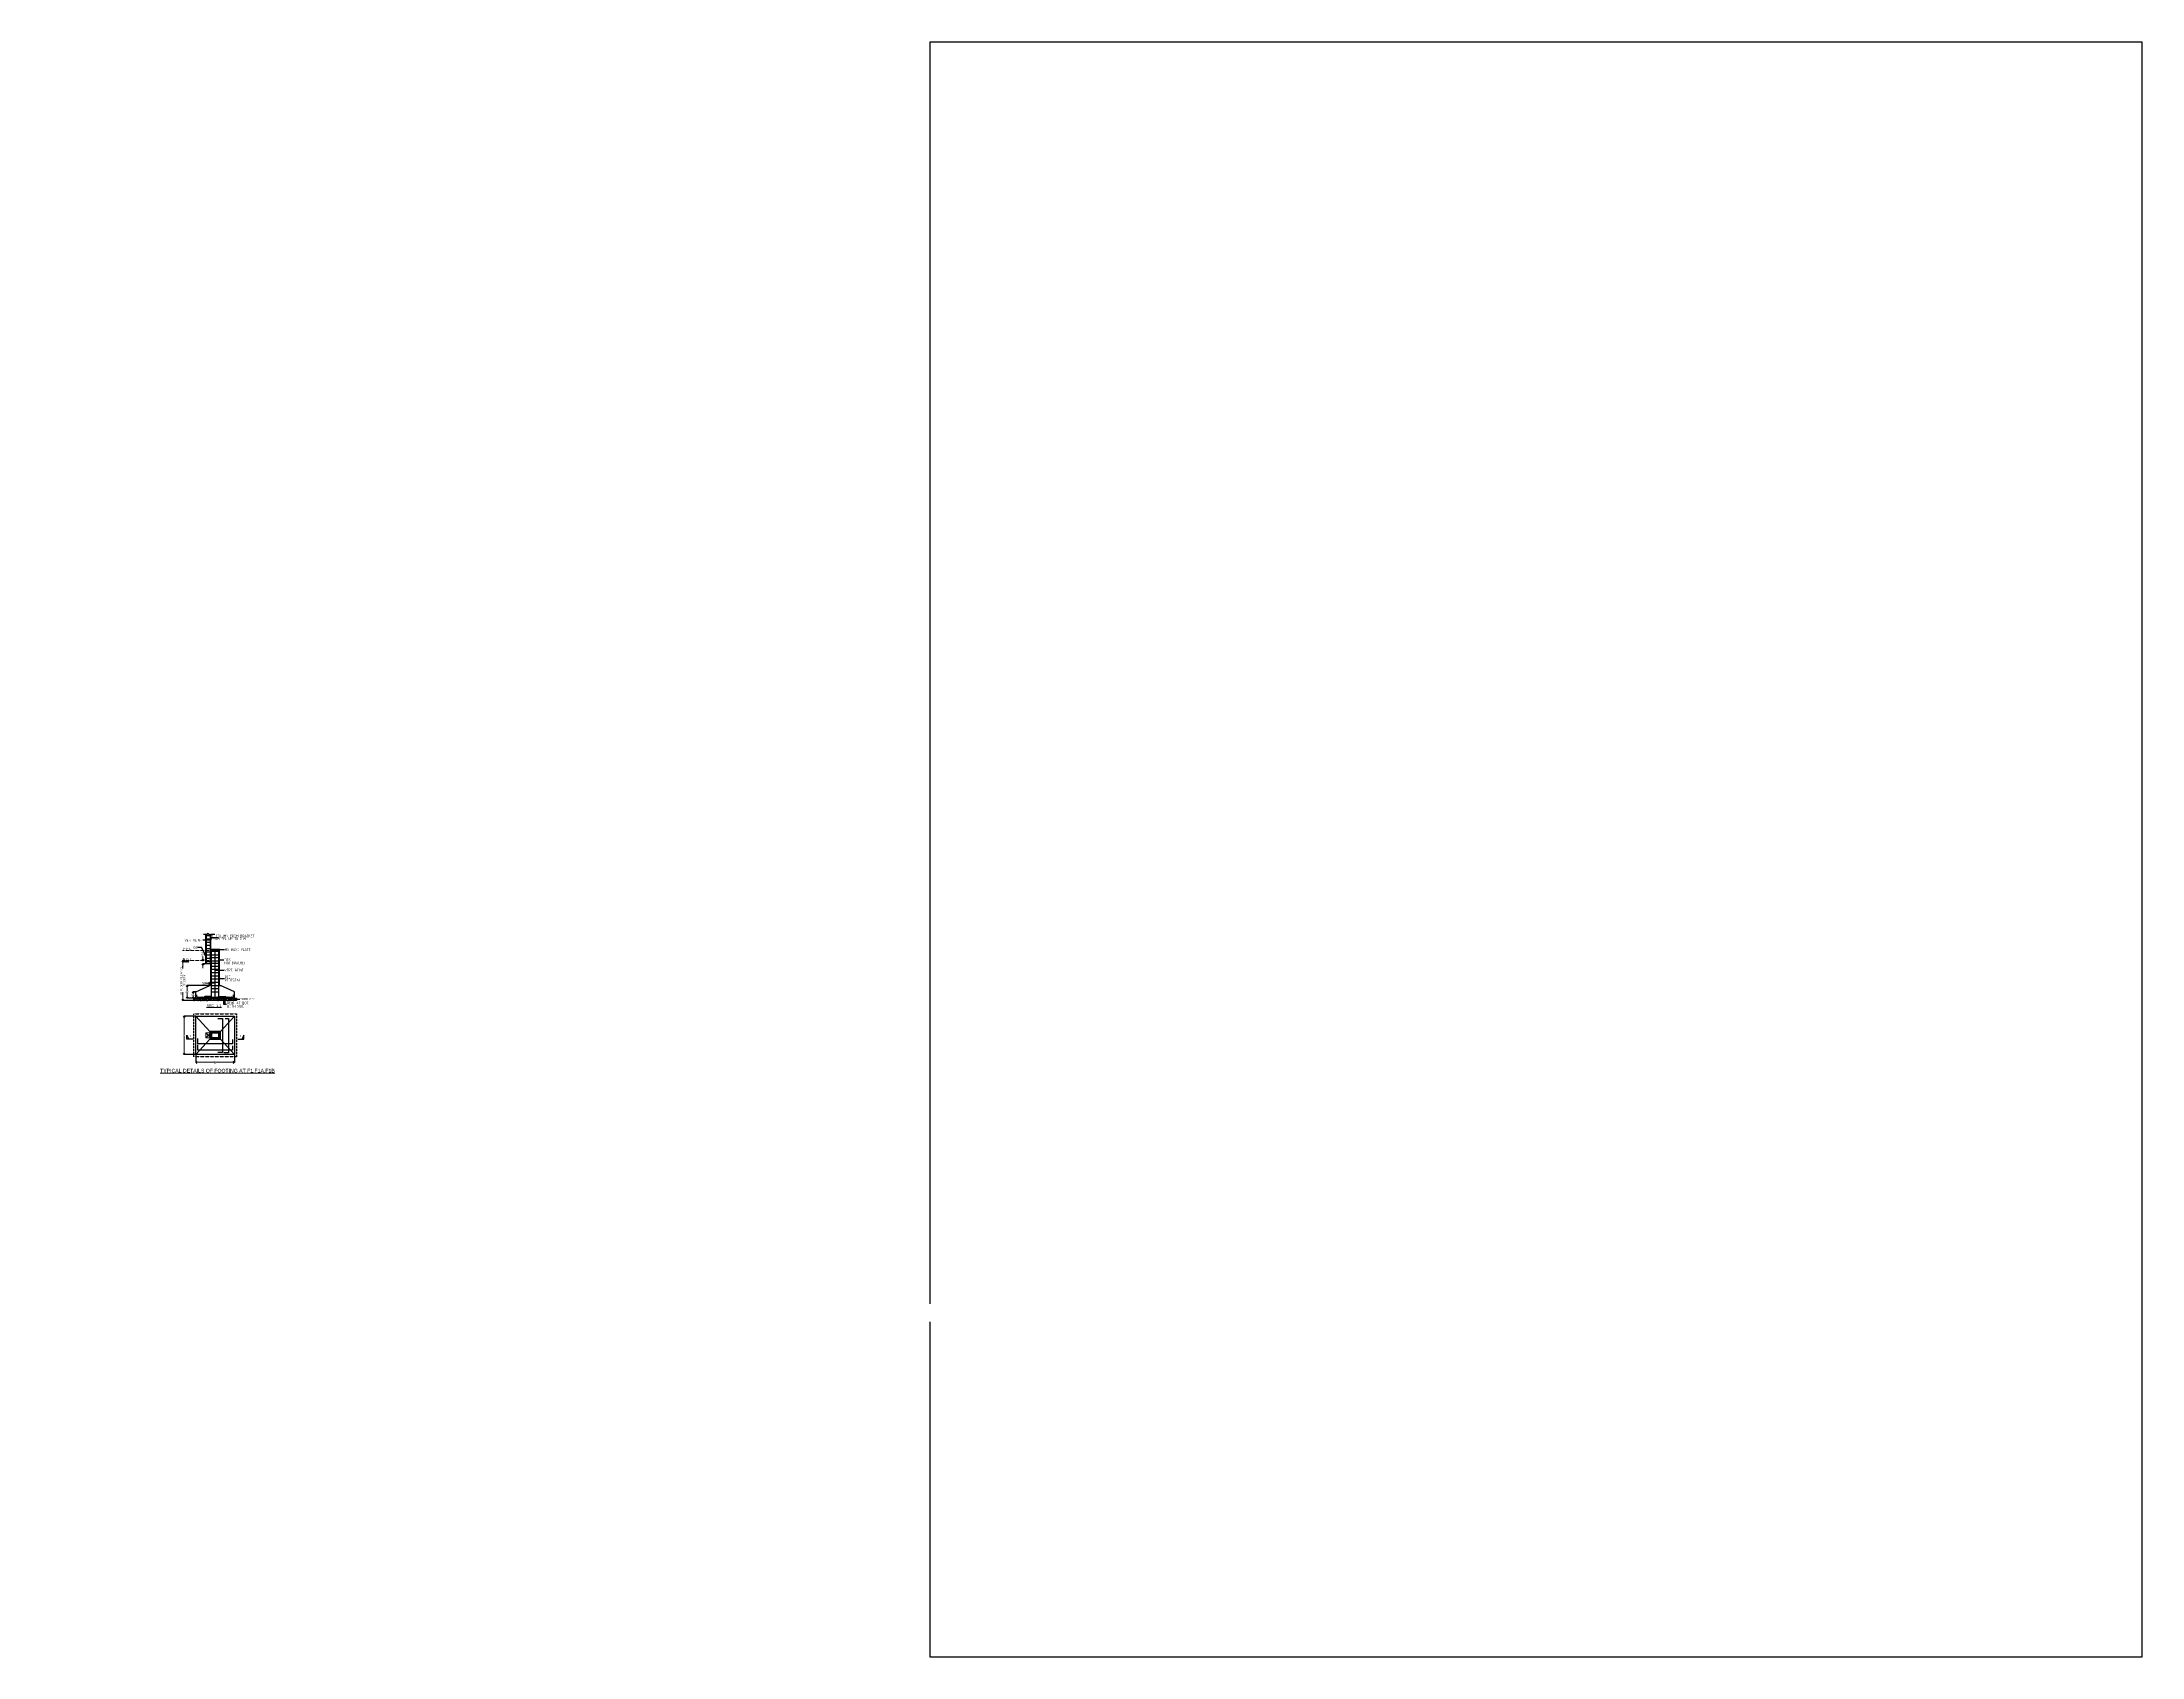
# Model space of a CAD drawing. Header units: millimetres. Extents: x 3470347 to 5996549, y -3470518 to 17149644.
# Drawn here: x 4012204 to 4208452, y 6926673 to 7077677 of the extents above; entities that cross this region are included whole.
import ezdxf
from ezdxf.enums import TextEntityAlignment as Align

# ---------------------------------------------------------------- set-up
doc = ezdxf.new("R2010")
doc.units = ezdxf.units.MM
doc.header["$MEASUREMENT"] = 0
doc.header["$PDMODE"] = 35
doc.header["$PDSIZE"] = -5
doc.linetypes.add('DASHED2', pattern=[0.375, 0.25, -0.125])
doc.linetypes.add('HIDDEN', pattern=[0.375, 0.25, -0.125])
doc.layers.get('0').update_dxf_attribs({"linetype": 'CONTINUOUS', "lineweight": 25})
doc.layers.get('DEFPOINTS').update_dxf_attribs({"linetype": 'CONTINUOUS', "lineweight": 25})
for name, color, linetype, lineweight in [('BLOCK', 7, 'CONTINUOUS', 30), ('L4', 4, 'CONTINUOUS', 30), ('PV_TEXT_ROMANS', 7, 'CONTINUOUS', 0), ('rDIMension', 1, 'CONTINUOUS', 18), ('rPCC DASH', 9, 'HIDDEN', 15), ('rRCC 1', 3, 'CONTINUOUS', 25), ('rRCC 2', 40, 'CONTINUOUS', 15), ('rREINF 1', 1, 'CONTINUOUS', 25), ('TEXT3', 7, 'CONTINUOUS', 30), ('TEXT6', 6, 'CONTINUOUS', 50)]:
    doc.layers.add(name, color=color, linetype=linetype, lineweight=lineweight)
doc.layers.add('S&T_HATCH', color=7, linetype='CONTINUOUS')
doc.styles.add('DIM', font='geniso.shx', dxfattribs={"width": 0.85})
doc.styles.add('J.P', font='ARIALN.TTF')
doc.styles.add('ROMANS', font='', dxfattribs={"width": 0.8})
doc.styles.add('TEXT3', font='geniso.shx')
doc.styles.get('ROMANS').set_extended_font_data('AR CENA')
doc.dimstyles.new('ST-150', dxfattribs={"dimscale": 75, "dimtxt": 3, "dimasz": 2, "dimexe": 0.18, "dimexo": 0.0625, "dimgap": 0.2, "dimtad": 0, "dimdec": 0, "dimlfac": 2, "dimzin": 0, "dimdsep": 46, "dimtxsty": 'DIM', "dimblk": 'OPEN90', "dimcen": 0.09, "dimclrd": 256, "dimclrt": 7, "dimadec": 0, "dimazin": 0, "dimtfac": 1, "dimtdec": 0, "dimtofl": 0, "dimtmove": 0, "dimatfit": 3, "dimldrblk": 'OPEN90', "dimfxl": 1, "dimtolj": 1, "dimtzin": 0, "dimlwd": -1, "dimarcsym": 0})
doc.dimstyles.new('ST-50', dxfattribs={"dimscale": 100, "dimtxt": 2.5, "dimasz": 2, "dimexe": 0.18, "dimexo": 0.0625, "dimgap": 0.2, "dimtad": 0, "dimdec": 0, "dimlfac": 0.5, "dimzin": 0, "dimdsep": 46, "dimtxsty": 'DIM', "dimblk": 'OPEN90', "dimcen": 0.09, "dimclrd": 256, "dimclrt": 7, "dimadec": 0, "dimazin": 0, "dimtfac": 1, "dimtdec": 0, "dimtofl": 0, "dimtmove": 0, "dimatfit": 3, "dimldrblk": 'OPEN90', "dimfxl": 1, "dimtolj": 1, "dimtzin": 0, "dimlwd": -1, "dimarcsym": 0})
picture_1 = doc.add_image_def('image1.jpeg', size_in_pixel=(1200, 1600))

# ---------------------------------------------------------------- blocks, each defined once
blk = doc.blocks.new('_Open90')
at = {"color": 0, "linetype": 'ByBlock', "lineweight": -2}
for p, q in [((0, 0), (-1, 0)), ((-0.5, 0.5), (0, 0)), ((0, 0), (-0.5, -0.5))]:
    blk.add_line(p, q, dxfattribs=at)
blk = doc.blocks.new('*D193')
at = {"layer": 'DEFPOINTS', "color": 0}
for p in [(4025364.708579303, 6991783.274262824), (4025570.602444119, 6991783.274262824), (4026384.70153211, 6988063.912045015)]:
    blk.add_point(p, dxfattribs=at)
at = {"layer": 'rDIMension', "color": 0, "lineweight": -2}
for p, q in [((4025564.352444119, 6991783.274262824), (4025346.708579303, 6991783.274262824)), ((4026378.45153211, 6988063.912045015), (4025346.708579303, 6988063.912045015))]:
    blk.add_line(p, q, dxfattribs=at)
at = {"layer": 'rDIMension'}
for p, q in [((4025364.708579303, 6991583.274262824), (4025364.708579303, 6991037.000709372)), ((4025364.708579303, 6988263.912045015), (4025364.708579303, 6988843.656609371))]:
    blk.add_line(p, q, dxfattribs=at)
at = {"layer": 'rDIMension', "xscale": 200, "yscale": 200, "zscale": 200}
for p, rotation in [((4025364.708579303, 6991783.274262824), 90), ((4025364.708579303, 6988063.912045015), 270)]:
    blk.add_blockref('_Open90', p, dxfattribs=dict(at, rotation=rotation))
at = {"layer": 'rDIMension', "color": 7, "insert": (4025364.708579303, 6989940.328659371), "char_height": 250, "attachment_point": 5, "rotation": 90, "style": 'DIM'}
blk.add_mtext('\\A1;{\\H0.66667x;UP TO GOOD YELLOW SOIL\\POR 2000MM}', dxfattribs=at)
blk = doc.blocks.new('*D194')
at = {"layer": 'DEFPOINTS', "color": 0}
for p in [(4027187.269291196, 6991783.274262824), (4027249.548913531, 6991483.274262823), (4027524.701532099, 6991483.274262823)]:
    blk.add_point(p, dxfattribs=at)
at = {"layer": 'rDIMension', "color": 0, "lineweight": -2}
for p, q in [((4027193.519291196, 6991783.274262824), (4027267.548913531, 6991783.274262824)), ((4027518.451532099, 6991483.274262823), (4027231.548913531, 6991483.274262823))]:
    blk.add_line(p, q, dxfattribs=at)
at = {"layer": 'rDIMension'}
for p, q in [((4027249.548913531, 6991983.274262824), (4027249.548913531, 6992183.274262824)), ((4027249.548913531, 6991283.274262823), (4027249.548913531, 6991083.274262823))]:
    blk.add_line(p, q, dxfattribs=at)
at = {"layer": 'rDIMension', "xscale": 200, "yscale": 200, "zscale": 200}
for p, rotation in [((4027249.548913531, 6991783.274262824), 270), ((4027249.548913531, 6991483.274262823), 90)]:
    blk.add_blockref('_Open90', p, dxfattribs=dict(at, rotation=rotation))
at = {"layer": 'rDIMension', "color": 7, "insert": (4027249.548913531, 6992373.357924242), "char_height": 250, "attachment_point": 5, "rotation": 90, "style": 'DIM'}
blk.add_mtext('\\A1;150', dxfattribs=at)
blk = doc.blocks.new('*D195')
at = {"layer": 'DEFPOINTS', "color": 0}
for p in [(4027884.701532099, 6989667.722016148), (4027884.701532099, 6989463.912045015), (4027984.701532099, 6989463.912045015)]:
    blk.add_point(p, dxfattribs=at)
at = {"layer": 'rDIMension'}
for p, q in [((4027684.701532099, 6989667.722016148), (4027484.701532099, 6989667.722016148)), ((4028184.701532099, 6989667.722016148), (4028384.701532099, 6989667.722016148))]:
    blk.add_line(p, q, dxfattribs=at)
at = {"layer": 'rDIMension', "color": 0, "lineweight": -2}
for p, q in [((4027884.701532099, 6989470.162045015), (4027884.701532099, 6989685.722016148)), ((4027984.701532099, 6989470.162045015), (4027984.701532099, 6989685.722016148))]:
    blk.add_line(p, q, dxfattribs=at)
at = {"layer": 'rDIMension', "xscale": 200, "yscale": 200, "zscale": 200}
blk.add_blockref('_Open90', (4027884.701532099, 6989667.722016148), dxfattribs=at)
at = {"layer": 'rDIMension', "xscale": 200, "yscale": 200, "zscale": 200, "rotation": 180}
blk.add_blockref('_Open90', (4027984.701532099, 6989667.722016148), dxfattribs=at)
at = {"layer": 'rDIMension', "color": 7, "insert": (4027347.742870682, 6989667.722016148), "char_height": 250, "attachment_point": 5, "style": 'DIM'}
blk.add_mtext('\\A1;50', dxfattribs=at)
blk = doc.blocks.new('*D196')
at = {"layer": 'DEFPOINTS', "color": 0}
for p in [(4026324.317588057, 6988863.912045015), (4026584.70153211, 6988863.912045015), (4026584.70153211, 6988263.912045016)]:
    blk.add_point(p, dxfattribs=at)
at = {"layer": 'rDIMension', "color": 0, "lineweight": -2}
for p, q in [((4026578.45153211, 6988863.912045015), (4026306.317588057, 6988863.912045015)), ((4026578.45153211, 6988263.912045016), (4026306.317588057, 6988263.912045016))]:
    blk.add_line(p, q, dxfattribs=at)
at = {"layer": 'rDIMension'}
for p, q in [((4026324.317588057, 6988663.912045015), (4026324.317588057, 6988626.412045015)), ((4026324.317588057, 6988463.912045016), (4026324.317588057, 6988501.412045015))]:
    blk.add_line(p, q, dxfattribs=at)
at = {"layer": 'rDIMension', "xscale": 200, "yscale": 200, "zscale": 200}
for p, rotation in [((4026324.317588057, 6988863.912045015), 90), ((4026324.317588057, 6988263.912045016), 270)]:
    blk.add_blockref('_Open90', p, dxfattribs=dict(at, rotation=rotation))
at = {"layer": 'rDIMension', "color": 7, "insert": (4026324.317588057, 6988563.912045015), "char_height": 250, "attachment_point": 5, "rotation": 90, "style": 'DIM'}
blk.add_mtext('\\A1;C', dxfattribs=at)
blk = doc.blocks.new('*D197')
at = {"layer": 'DEFPOINTS', "color": 0}
for p in [(4025769.083369538, 6989463.912045015), (4027884.701532099, 6989463.912045015), (4026384.70153211, 6988263.912045015)]:
    blk.add_point(p, dxfattribs=at)
at = {"layer": 'rDIMension', "color": 0, "lineweight": -2}
for p, q in [((4027878.451532099, 6989463.912045015), (4025751.083369538, 6989463.912045015)), ((4026378.45153211, 6988263.912045015), (4025751.083369538, 6988263.912045015))]:
    blk.add_line(p, q, dxfattribs=at)
at = {"layer": 'rDIMension'}
for p, q in [((4025769.083369538, 6989263.912045015), (4025769.083369538, 6988937.037045015)), ((4025769.083369538, 6988463.912045015), (4025769.083369538, 6988790.787045015))]:
    blk.add_line(p, q, dxfattribs=at)
at = {"layer": 'rDIMension', "xscale": 200, "yscale": 200, "zscale": 200}
for p, rotation in [((4025769.083369538, 6989463.912045015), 90), ((4025769.083369538, 6988263.912045015), 270)]:
    blk.add_blockref('_Open90', p, dxfattribs=dict(at, rotation=rotation))
at = {"layer": 'rDIMension', "color": 7, "insert": (4025769.083369538, 6988863.912045015), "char_height": 250, "attachment_point": 5, "rotation": 90, "style": 'DIM'}
blk.add_mtext('\\A1;D', dxfattribs=at)
blk = doc.blocks.new('*D198')
at = {"layer": 'DEFPOINTS', "color": 0}
for p in [(4026584.70153211, 6986597.007648872), (4025484.363300241, 6982997.007648872), (4026584.70153211, 6982997.007648872)]:
    blk.add_point(p, dxfattribs=at)
at = {"layer": 'rDIMension', "color": 0, "lineweight": -2}
for p, q in [((4026578.45153211, 6986597.007648872), (4025466.363300241, 6986597.007648872)), ((4026578.45153211, 6982997.007648872), (4025466.363300241, 6982997.007648872))]:
    blk.add_line(p, q, dxfattribs=at)
at = {"layer": 'rDIMension'}
for p, q in [((4025484.363300241, 6986397.007648872), (4025484.363300241, 6984859.507648872)), ((4025484.363300241, 6983197.007648872), (4025484.363300241, 6984734.507648872))]:
    blk.add_line(p, q, dxfattribs=at)
at = {"layer": 'rDIMension', "xscale": 200, "yscale": 200, "zscale": 200}
for p, rotation in [((4025484.363300241, 6986597.007648872), 90), ((4025484.363300241, 6982997.007648872), 270)]:
    blk.add_blockref('_Open90', p, dxfattribs=dict(at, rotation=rotation))
at = {"layer": 'rDIMension', "color": 7, "insert": (4025484.363300241, 6984797.007648872), "char_height": 250, "attachment_point": 5, "rotation": 90, "style": 'DIM'}
blk.add_mtext('\\A1;L', dxfattribs=at)
blk = doc.blocks.new('*D199')
at = {"layer": 'DEFPOINTS', "color": 0}
for p in [(4026584.70153211, 6982997.007648872), (4030184.701532108, 6982997.007648872), (4030184.701532108, 6982275.920337452)]:
    blk.add_point(p, dxfattribs=at)
at = {"layer": 'rDIMension', "color": 0, "lineweight": -2}
for p, q in [((4026584.70153211, 6982990.757648872), (4026584.70153211, 6982257.920337452)), ((4030184.701532108, 6982990.757648872), (4030184.701532108, 6982257.920337452))]:
    blk.add_line(p, q, dxfattribs=at)
at = {"layer": 'rDIMension'}
for p, q in [((4026784.70153211, 6982275.920337452), (4028311.576532109, 6982275.920337452)), ((4029984.701532108, 6982275.920337452), (4028457.826532109, 6982275.920337452))]:
    blk.add_line(p, q, dxfattribs=at)
at = {"layer": 'rDIMension', "xscale": 200, "yscale": 200, "zscale": 200, "rotation": 180}
blk.add_blockref('_Open90', (4026584.70153211, 6982275.920337452), dxfattribs=at)
at = {"layer": 'rDIMension', "xscale": 200, "yscale": 200, "zscale": 200}
blk.add_blockref('_Open90', (4030184.701532108, 6982275.920337452), dxfattribs=at)
at = {"layer": 'rDIMension', "color": 7, "insert": (4028384.701532109, 6982275.920337452), "char_height": 250, "attachment_point": 5, "style": 'DIM'}
blk.add_mtext('\\A1;B', dxfattribs=at)
blk = doc.blocks.new('SMH-1')
at = {"layer": 'L4'}
for points in [[(0, 0), (814.6229330631322, 0), (814.6229330631322, 534.8206034718023)], [(814.6229330631322, 534.8206034718023), (546.0281598753063, 0)]]:
    blk.add_lwpolyline(points, dxfattribs=at)
at = {"layer": 'TEXT6', "style": 'ROMANS', "width": 0.85}
blk.add_attdef('SEC', text='', height=300, dxfattribs=at).set_placement((346.3707409001945, 410.1505165286653), align=Align.MIDDLE_CENTER)

msp = doc.modelspace()

# ---------------------------------------------------------------- hatches: boundary and pattern name
at = {"layer": 'rRCC 2'}
h = msp.add_hatch(color=256, dxfattribs=at)
h.dxf.hatch_style = 1
h.paths.add_polyline_path([(4027563.261711627, 6992310.546119113, -1), (4027608.446461662, 6992310.459644003, -1)])
h = msp.add_hatch(color=256, dxfattribs=at)
h.dxf.hatch_style = 1
h.paths.add_polyline_path([(4027887.90183592, 6992313.460280072, -1), (4027933.086585955, 6992313.373804962, -1)])
h = msp.add_hatch(color=256, dxfattribs=at)
h.dxf.hatch_style = 1
h.paths.add_polyline_path([(4027561.811751365, 6991546.340617733, -1), (4027606.996501401, 6991546.254142622, -1)])
h = msp.add_hatch(color=256, dxfattribs=at)
h.dxf.hatch_style = 1
h.paths.add_polyline_path([(4027890.329297484, 6991545.78109883, -1), (4027935.51404752, 6991545.694623719, -1)])
h = msp.add_hatch(color=256, dxfattribs=at)
h.dxf.hatch_style = 1
edge = h.paths.add_edge_path()
edge.add_arc((4026703.402312049, 6988382.612824955), 18.70077993899758, 0, 360)
h = msp.add_hatch(color=256, dxfattribs=at)
h.dxf.hatch_style = 1
edge = h.paths.add_edge_path()
edge.add_arc((4027153.402312038, 6988382.612824955), 18.70077993899758, 0, 360)
h = msp.add_hatch(color=256, dxfattribs=at)
h.dxf.hatch_style = 1
edge = h.paths.add_edge_path()
edge.add_arc((4027453.402312038, 6988382.612824955), 18.70077993899758, 0, 360)
h = msp.add_hatch(color=256, dxfattribs=at)
h.dxf.hatch_style = 1
edge = h.paths.add_edge_path()
edge.add_arc((4027753.402312038, 6988382.612824955), 18.70077993899758, 0, 360)
h = msp.add_hatch(color=256, dxfattribs=at)
h.dxf.hatch_style = 1
edge = h.paths.add_edge_path()
edge.add_arc((4028053.402312038, 6988382.612824955), 18.70077993899758, 0, 360)
h = msp.add_hatch(color=256, dxfattribs=at)
h.dxf.hatch_style = 1
edge = h.paths.add_edge_path()
edge.add_arc((4028353.402312038, 6988382.612824955), 18.70077993899758, 0, 360)
h = msp.add_hatch(color=256, dxfattribs=at)
h.dxf.hatch_style = 1
edge = h.paths.add_edge_path()
edge.add_arc((4028553.402312038, 6988382.612824955), 18.70077993899758, 0, 360)
h = msp.add_hatch(color=256, dxfattribs=at)
h.dxf.hatch_style = 1
edge = h.paths.add_edge_path()
edge.add_arc((4028853.402312038, 6988382.612824955), 18.70077993899758, 0, 360)
h = msp.add_hatch(color=256, dxfattribs=at)
h.dxf.hatch_style = 1
edge = h.paths.add_edge_path()
edge.add_arc((4029153.402312038, 6988382.612824955), 18.70077993899758, 0, 360)
h = msp.add_hatch(color=256, dxfattribs=at)
h.dxf.hatch_style = 1
edge = h.paths.add_edge_path()
edge.add_arc((4029303.402312047, 6988382.612824955), 18.70077993899758, 0, 360)
h = msp.add_hatch(color=256, dxfattribs=at)
h.dxf.hatch_style = 1
edge = h.paths.add_edge_path()
edge.add_arc((4029603.402312047, 6988382.612824955), 18.70077993899758, 0, 360)
h = msp.add_hatch(color=256, dxfattribs=at)
h.dxf.hatch_style = 1
edge = h.paths.add_edge_path()
edge.add_arc((4029903.402312047, 6988382.612824955), 18.70077993899758, 0, 360)
h = msp.add_hatch(color=256, dxfattribs=at)
h.dxf.hatch_style = 1
edge = h.paths.add_edge_path()
edge.add_arc((4030066.000752171, 6988382.612824954), 18.70077993899758, 0, 360)
at = {"layer": 'S&T_HATCH', "linetype": 'ByBlock', "transparency": 33554559}
h = msp.add_hatch(dxfattribs=at)
h.set_pattern_fill('AR-CONC', color=256, scale=30)
h.set_pattern_definition([(49.99999999999999, (1645142.029365194, 9020228.275947798), (215.178054780226, -18.82564049477853), [22.5, -247.5]), (355, (1645142.029365194, 9020228.275947798), (-41.6254000839, 225.6576401100035), [18, -198]), (100.45144446, (1645159.960869494, 9020226.707144596), (173.5526540181336, 206.8319972905888), [19.12205759999988, -210.3426335999991]), (46.18420000000001, (1645142.029365194, 9020288.275947798), (320.1723992014717, -49.65578423792296), [33.75, -371.25]), (96.63563549, (1645168.710388694, 9020284.1379557), (280.3985837022685, 292.2355802323651), [28.6831026, -315.5141279999999]), (351.1841639899999, (1645142.029365194, 9020288.275947798), (280.3985835164319, 292.2355800809971), [27, -297.0000003]), (21, (1645172.029365194, 9020273.275947798), (179.0721156355385, -120.7856671996016), [22.5, -247.5]), (326.0000000000001, (1645172.029365194, 9020273.275947798), (72.99459957647451, 217.5450135140559), [18, -198]), (71.45144474, (1645186.952041394, 9020263.210475598), (252.0667130189913, 96.75934584190615), [19.122057, -210.3426336]), (37.50000000000001, (1645142.029365194, 9020228.275947798), (3.647956595187201, 99.86815614939344), [0, -195.6, 0, -201, 0, -198.75]), (7.499999999999999, (1645142.029365194, 9020228.275947798), (78.92086123264458, 118.3235135647081), [0, -114.6, 0, -191.1, 0, -75.75]), (327.5, (1645075.129365194, 9020228.275947798), (160.1467308517227, -6.766461520313927), [0, -75, 0, -234, 0, -310.5]), (317.5, (1645045.129365194, 9020228.275947798), (174.9558508027159, 30.03149469969532), [0, -97.5, 0, -155.4, 0, -220.5])])
h.paths.add_polyline_path([(4030384.70153211, 6988263.912045015), (4026384.70153211, 6988263.912045016), (4026384.70153211, 6988063.912045016), (4030384.70153211, 6988063.912045015)])

# ---------------------------------------------------------------- linework, layer by layer
at = {"color": 7, "linetype": 'DASHED2', "elevation": 7.600672584271155e-07}
msp.add_lwpolyline([(4026384.70153211, 6982797.007648872), (4026384.70153211, 6986797.007648872), (4030384.70153211, 6986797.007648872), (4030384.70153211, 6982797.007648872)], close=True, dxfattribs=at)
at = {"color": 1, "linetype": 'ByBlock', "elevation": 7.600672584271155e-07}
for points in [[(4026584.70153211, 6982997.007648872), (4026584.70153211, 6986597.007648872), (4030184.70153211, 6986597.007648872), (4030184.70153211, 6982997.007648872)], [(4027884.701532099, 6985147.007648872), (4027884.701532099, 6984447.007648872), (4028884.701532099, 6984447.007648872), (4028884.701532099, 6985147.007648872)]]:
    msp.add_lwpolyline(points, close=True, dxfattribs=at)
for points in [[(4027884.701532099, 6985147.007648872), (4026584.70153211, 6986597.007648872)], [(4028884.701532099, 6985147.007648872), (4030184.701532108, 6986597.007648872)], [(4027884.701532099, 6984447.007648872), (4026584.70153211, 6982997.007648872)], [(4028884.701532099, 6984447.007648872), (4030184.701532108, 6982997.007648872)]]:
    msp.add_lwpolyline(points, dxfattribs=at)
at = {"color": 3, "linetype": 'ByBlock', "elevation": 7.600672584271155e-07}
msp.add_lwpolyline([(4027984.701532099, 6985047.007648872), (4027984.701532099, 6984547.007648872), (4028784.701532099, 6984547.007648872), (4028784.701532099, 6985047.007648872)], close=True, dxfattribs=at)
at = {"color": 2, "linetype": 'ByBlock', "elevation": 7.600672584271155e-07}
msp.add_lwpolyline([(4028034.701532099, 6984997.007648872), (4028034.701532099, 6984597.007648872), (4028734.701532099, 6984597.007648872), (4028734.701532099, 6984997.007648872)], close=True, dxfattribs=at)
at = {"layer": 'rPCC DASH'}
for p, q in [((4027984.701532099, 6992743.274262824, 7.600672584271155e-07), (4025341.503785433, 6992743.274262824, 7.600672584271155e-07)), ((4027984.701532099, 6991783.274262824, 7.600672584271155e-07), (4025714.267337994, 6991783.274262824, 7.600672584271155e-07))]:
    msp.add_line(p, q, dxfattribs=at)
at = {"layer": 'rRCC 1'}
for p, q in [((4027303.948779391, 6994270.893051129, 7.600672584271155e-07), (4027661.002598892, 6994270.893051129, 7.600672584271155e-07)), ((4027524.701532099, 6991483.274262824, 7.600672584271155e-07), (4027524.701532099, 6994270.893051129, 7.600672584271155e-07)), ((4027661.002598892, 6994360.965869966, 7.600672584271155e-07), (4027991.894959895, 6994180.820232292, 7.600672584271155e-07)), ((4027661.002598892, 6994360.965869966, 7.600672584271155e-07), (4027661.002598892, 6994270.893051129, 7.600672584271155e-07)), ((4027991.894959895, 6994270.893051129, 7.600672584271155e-07), (4028348.948779396, 6994270.893051129, 7.600672584271155e-07)), ((4027991.894959895, 6994270.893051129, 7.600672584271155e-07), (4027991.894959895, 6994180.820232292, 7.600672584271155e-07)), ((4027984.701532099, 6992743.274262824, 7.600672584271155e-07), (4027984.701532099, 6994184.736504743, 7.600672584271155e-07)), ((4027984.701532099, 6992743.274262824, 7.600672584271155e-07), (4028784.701532099, 6992743.274262824, 7.600672584271155e-07)), ((4028784.701532099, 6989463.912045015, 7.600672584271155e-07), (4028784.701532099, 6992743.274262824, 7.600672584271155e-07)), ((4027524.701532099, 6991483.274262824, 7.600672584271155e-07), (4027524.701532099, 6991783.274262824, 7.600672584271155e-07)), ((4027984.701532099, 6989463.912045015, 7.600672584271155e-07), (4027984.701532099, 6991483.274262824, 7.600672584271155e-07)), ((4026584.70153211, 6988863.912045016, 7.600672584271155e-07), (4027884.701532099, 6989463.912045015, 7.600672584271155e-07)), ((4026584.70153211, 6988263.912045016, 7.600672584271155e-07), (4026584.70153211, 6988863.912045016, 7.600672584271155e-07)), ((4027984.701532099, 6989463.912045015, 7.600672584271155e-07), (4027884.701532099, 6989463.912045015, 7.600672584271155e-07)), ((4028784.701532097, 6989463.912045015, 7.600672584271155e-07), (4028884.701532097, 6989463.912045015, 7.600672584271155e-07)), ((4030184.701532108, 6988863.912045015, 7.600672584271155e-07), (4028884.701532097, 6989463.912045015, 7.600672584271155e-07)), ((4030184.701532108, 6988263.912045015, 7.600672584271155e-07), (4030184.701532108, 6988863.912045015, 7.600672584271155e-07))]:
    msp.add_line(p, q, dxfattribs=at)
at = {"layer": 'rRCC 1', "color": 2}
for p, q in [((4027574.701532099, 6994119.854658317, 7.600672584271155e-07), (4027934.701532099, 6994119.854658317, 7.600672584271155e-07)), ((4027574.701532099, 6993819.854658317, 7.600672584271155e-07), (4027934.701532099, 6993819.854658317, 7.600672584271155e-07)), ((4027574.701532099, 6993519.854658317, 7.600672584271155e-07), (4027934.701532099, 6993519.854658317, 7.600672584271155e-07)), ((4027574.701532099, 6993219.854658317, 7.600672584271155e-07), (4027934.701532099, 6993219.854658317, 7.600672584271155e-07)), ((4027574.701532099, 6992919.854658317, 7.600672584271155e-07), (4027934.701532099, 6992919.854658317, 7.600672584271155e-07)), ((4027574.701532099, 6992619.854658317, 7.600672584271155e-07), (4027934.701532099, 6992619.854658317, 7.600672584271155e-07)), ((4027574.701532099, 6992319.854658317, 7.600672584271155e-07), (4027934.701532099, 6992319.854658317, 7.600672584271155e-07)), ((4028034.701532099, 6988417.786811036, 7.600672584271155e-07), (4028034.701532099, 6992671.283924891, 7.600672584271155e-07)), ((4028034.701532099, 6992671.283924891, 7.600672584271155e-07), (4028734.701532099, 6992671.283924891, 7.600672584271155e-07)), ((4028034.701532099, 6988417.786811036, 7.600672584271155e-07), (4028034.701532099, 6992671.283924891, 7.600672584271155e-07)), ((4028384.701532099, 6988417.786811036, 7.600672584271155e-07), (4028384.701532099, 6992671.283924891, 7.600672584271155e-07)), ((4028384.701532099, 6988417.786811036, 7.600672584271155e-07), (4028384.701532099, 6992671.283924891, 7.600672584271155e-07)), ((4028734.701532099, 6988417.786811036, 7.600672584271155e-07), (4028734.701532099, 6992671.283924891, 7.600672584271155e-07)), ((4027574.701532099, 6992019.854658317, 7.600672584271155e-07), (4027934.701532099, 6992019.854658317, 7.600672584271155e-07)), ((4027574.701532099, 6991746.242984198, 7.600672584271155e-07), (4027934.701532099, 6991746.242984198, 7.600672584271155e-07)), ((4028034.701532099, 6992071.283924891, 7.600672584271155e-07), (4028734.701532099, 6992071.283924891, 7.600672584271155e-07)), ((4028034.701532099, 6991771.283924891, 7.600672584271155e-07), (4028734.701532099, 6991771.283924891, 7.600672584271155e-07)), ((4028034.701532099, 6991271.283924891, 7.600672584271155e-07), (4028734.701532099, 6991271.283924891, 7.600672584271155e-07)), ((4028034.701532099, 6990971.283924891, 7.600672584271155e-07), (4028734.701532099, 6990971.283924891, 7.600672584271155e-07)), ((4028034.701532099, 6990671.283924891, 7.600672584271155e-07), (4028734.701532099, 6990671.283924891, 7.600672584271155e-07)), ((4028034.701532099, 6990371.283924891, 7.600672584271155e-07), (4028734.701532099, 6990371.283924891, 7.600672584271155e-07)), ((4027426.541532099, 6988417.786811036, 7.600672584271155e-07), (4027386.420766036, 6988451.787395027, 7.600672584271155e-07)), ((4028034.701532099, 6988417.786811036, 7.600672584271155e-07), (4027426.541532099, 6988417.786811036, 7.600672584271155e-07)), ((4028034.701532099, 6990071.283924891, 7.600672584271155e-07), (4028734.701532099, 6990071.283924891, 7.600672584271155e-07)), ((4028034.701532099, 6989771.283924891, 7.600672584271155e-07), (4028734.701532099, 6989771.283924891, 7.600672584271155e-07)), ((4028034.701532099, 6989471.283924891, 7.600672584271155e-07), (4028734.701532099, 6989471.283924891, 7.600672584271155e-07)), ((4028034.701532099, 6989171.283924891, 7.600672584271155e-07), (4028734.701532099, 6989171.283924891, 7.600672584271155e-07)), ((4028034.701532099, 6988871.283924891, 7.600672584271155e-07), (4028734.701532099, 6988871.283924891, 7.600672584271155e-07)), ((4028734.701532099, 6988417.786811036, 7.600672584271155e-07), (4029342.861532099, 6988417.786811036, 7.600672584271155e-07)), ((4029342.861532099, 6988417.786811036, 7.600672584271155e-07), (4029382.982298161, 6988451.787395027, 7.600672584271155e-07))]:
    msp.add_line(p, q, dxfattribs=at)
at = {"layer": 'rRCC 1', "color": 0}
for p, q in [((4027984.701532099, 6992743.274262824, 7.600672584271155e-07), (4028034.701532099, 6992800.856542524, 7.600672584271155e-07)), ((4028734.701532099, 6992800.856542524, 7.600672584271155e-07), (4028784.701532099, 6992743.274262824, 7.600672584271155e-07))]:
    msp.add_line(p, q, dxfattribs=at)
at = {"layer": 'rRCC 1', "elevation": 7.600672584271155e-07}
for points in [[(4027984.701532099, 6991483.274262824), (4027524.701532099, 6991483.274262824), (4027524.701532099, 6992383.274262824)], [(4027984.701532099, 6991521.648412572), (4027984.701532099, 6991521.625400253)]]:
    msp.add_lwpolyline(points, dxfattribs=at)
at = {"layer": 'rRCC 1', "color": 2, "elevation": 7.600672584271155e-07}
msp.add_lwpolyline([(4027580.827158946, 6992336.864276396), (4028716.559494528, 6992336.864276396), (4028716.559494528, 6991521.021543473), (4027580.811566455, 6991522.01859783, -0.4139852340272943), (4027560.827158946, 6991542.018591752), (4027560.827158946, 6992316.864276396, -0.414213562373095)], format="xyb", close=True, dxfattribs=at)
at = {"layer": 'rRCC 1', "color": 0, "elevation": 7.600672584271155e-07}
msp.add_lwpolyline([(4028034.701532099, 6992841.689018574), (4028734.701532099, 6992841.689018574), (4028734.701532099, 6992800.856542524), (4028034.701532099, 6992800.856542524)], close=True, dxfattribs=at)
at = {"layer": 'rRCC 1', "elevation": 7.600672584271155e-07}
msp.add_lwpolyline([(4026384.70153211, 6988263.912045016), (4030384.70153211, 6988263.912045015), (4030384.70153211, 6988063.912045015), (4026384.70153211, 6988063.912045016)], close=True, dxfattribs=at)
at = {"layer": 'rRCC 1', "color": 2, "elevation": 7.600672584271155e-07}
for points in [[(4029991.789315266, 6984423.136674646), (4029991.789315266, 6984011.302914271), (4026780.345875361, 6984011.302914271), (4026780.345875361, 6984500.665880863)], [(4028622.341980064, 6986387.364849697), (4029058.521839531, 6986387.364849697), (4029058.521839531, 6983179.405258324), (4028622.341980064, 6983179.405258324)], [(4029319.674846226, 6986381.798369349), (4029646.740026274, 6986381.798369349), (4029646.740026274, 6983173.838777976), (4029210.560166807, 6983173.838777976)], [(4029991.789315266, 6983825.958585177), (4029991.789315266, 6983414.124824801), (4026780.345875361, 6983414.124824801), (4026780.345875361, 6983903.487791393)]]:
    msp.add_lwpolyline(points, dxfattribs=at)
at = {"layer": 'rRCC 2'}
for p, q in [((4027574.701532099, 6991576.435769008, 7.600672584271155e-07), (4027574.701532099, 6994270.893051129, 7.600672584271155e-07)), ((4027934.701532099, 6991576.435769008, 7.600672584271155e-07), (4027934.701532099, 6994211.957688864, 7.600672584271155e-07)), ((4027934.701532099, 6991521.742696431, 7.600672584271155e-07), (4027934.701532099, 6994211.957688864, 7.600672584271155e-07)), ((4025570.602444119, 6991783.274262824, 7.600672584271155e-07), (4025442.72312997, 6991655.217377732, 7.600672584271155e-07)), ((4025647.695640979, 6991783.274262824, 7.600672584271155e-07), (4025519.81632683, 6991655.217377732, 7.600672584271155e-07)), ((4025570.602444119, 6991783.274262824, 7.600672584271155e-07), (4025650.41251135, 6991655.217377732, 7.600672584271155e-07)), ((4025723.540805511, 6991783.274262824, 7.600672584271155e-07), (4025595.661491362, 6991655.217377732, 7.600672584271155e-07)), ((4025647.695640979, 6991783.274262824, 7.600672584271155e-07), (4025727.50570821, 6991655.217377732, 7.600672584271155e-07)), ((4025795.774676503, 6991783.274262824, 7.600672584271155e-07), (4025667.895362354, 6991655.217377732, 7.600672584271155e-07)), ((4025837.92405687, 6991783.274262824, 7.600672584271155e-07), (4025710.044742722, 6991655.217377732, 7.600672584271155e-07)), ((4025723.540805511, 6991783.274262824, 7.600672584271155e-07), (4025803.350872742, 6991655.217377732, 7.600672584271155e-07)), ((4025755.760328676, 6991783.274262824, 7.600672584271155e-07), (4025835.570395907, 6991655.217377732, 7.600672584271155e-07)), ((4025837.92405687, 6991783.274262824, 7.600672584271155e-07), (4025917.734124101, 6991655.217377732, 7.600672584271155e-07))]:
    msp.add_line(p, q, dxfattribs=at)
at = {"layer": 'rRCC 2', "color": 6}
for p, q in [((4027524.701532099, 6985027.007648865, 7.600672584271155e-07), (4027984.701532099, 6984567.007648865, 7.600672584271155e-07)), ((4027984.701532099, 6985027.007648865, 7.600672584271155e-07), (4027524.701532099, 6984567.007648865, 7.600672584271155e-07))]:
    msp.add_line(p, q, dxfattribs=at)
at = {"layer": 'rRCC 2', "elevation": 7.600672584271155e-07}
for points in [[(4026684.70153211, 6988573.912045016), (4026684.70153211, 6988382.612824955)], [(4026684.70153211, 6988382.612824955), (4026684.70153211, 6988573.912045015)], [(4030084.70153211, 6988382.612824954), (4030084.70153211, 6988573.912045015)], [(4026703.402312049, 6988363.912045016), (4030066.000752171, 6988363.912045015)]]:
    msp.add_lwpolyline(points, dxfattribs=at)
at = {"layer": 'rRCC 2', "color": 6, "elevation": 7.600672584271155e-07}
msp.add_lwpolyline([(4027524.701532099, 6985027.007648865), (4027524.701532099, 6984567.007648865), (4027984.701532099, 6984567.007648865), (4027984.701532099, 6985027.007648865)], close=True, dxfattribs=at)
at = {"layer": 'rRCC 2'}
for centre, radius in [((4027585.854086644, 6992310.502881559, 7.600672584271155e-07), 22.59241639155215), ((4027585.854086644, 6992310.502881559, 7.600672584271155e-07), 22.59241639155215), ((4027910.494210938, 6992313.417042516, 7.600672584271155e-07), 22.59241639155215), ((4027910.494210938, 6992313.417042516, 7.600672584271155e-07), 22.59241639155215), ((4027584.404126383, 6991546.297380177, 7.600672584271155e-07), 22.59241639155215), ((4027584.404126383, 6991546.297380177, 7.600672584271155e-07), 22.59241639155215), ((4027912.921672502, 6991545.737861274, 7.600672584271155e-07), 22.59241639155215), ((4027912.921672502, 6991545.737861274, 7.600672584271155e-07), 22.59241639155215), ((4026703.402312049, 6988382.612824955, 7.600672584271155e-07), 18.70077993899758), ((4026703.402312049, 6988382.612824955, 7.600672584271155e-07), 18.70077993899758), ((4027153.402312038, 6988382.612824955, 7.600672584271155e-07), 18.70077993899758), ((4027153.402312038, 6988382.612824955, 7.600672584271155e-07), 18.70077993899758), ((4027453.402312038, 6988382.612824955, 7.600672584271155e-07), 18.70077993899758), ((4027453.402312038, 6988382.612824955, 7.600672584271155e-07), 18.70077993899758), ((4027753.402312038, 6988382.612824955, 7.600672584271155e-07), 18.70077993899758), ((4027753.402312038, 6988382.612824955, 7.600672584271155e-07), 18.70077993899758), ((4028053.402312038, 6988382.612824955, 7.600672584271155e-07), 18.70077993899758), ((4028053.402312038, 6988382.612824955, 7.600672584271155e-07), 18.70077993899758), ((4028353.402312038, 6988382.612824955, 7.600672584271155e-07), 18.70077993899758), ((4028353.402312038, 6988382.612824955, 7.600672584271155e-07), 18.70077993899758), ((4028553.402312038, 6988382.612824955, 7.600672584271155e-07), 18.70077993899758), ((4028553.402312038, 6988382.612824955, 7.600672584271155e-07), 18.70077993899758), ((4028853.402312038, 6988382.612824955, 7.600672584271155e-07), 18.70077993899758), ((4028853.402312038, 6988382.612824955, 7.600672584271155e-07), 18.70077993899758), ((4029153.402312038, 6988382.612824955, 7.600672584271155e-07), 18.70077993899758), ((4029153.402312038, 6988382.612824955, 7.600672584271155e-07), 18.70077993899758), ((4029303.402312047, 6988382.612824955, 7.600672584271155e-07), 18.70077993899758), ((4029303.402312047, 6988382.612824955, 7.600672584271155e-07), 18.70077993899758), ((4029603.402312047, 6988382.612824955, 7.600672584271155e-07), 18.70077993899758), ((4029603.402312047, 6988382.612824955, 7.600672584271155e-07), 18.70077993899758), ((4029903.402312047, 6988382.612824955, 7.600672584271155e-07), 18.70077993899758), ((4029903.402312047, 6988382.612824955, 7.600672584271155e-07), 18.70077993899758), ((4030066.000752171, 6988382.612824954, 7.600672584271155e-07), 18.70077993899758), ((4030066.000752171, 6988382.612824954, 7.600672584271155e-07), 18.70077993899758)]:
    msp.add_circle(centre, radius, dxfattribs=at)

# ---------------------------------------------------------------- block references
at = {"layer": 'BLOCK'}
ref = msp.add_blockref('SMH-1', (4026294.691050879, 6984447.007648872, 7.600672584271155e-07), dxfattribs=dict(at, xscale=-0.6985281548173935, yscale=0.6985281548173935, zscale=0.6985281548173935))
ref.add_attrib('SEC', '1', dxfattribs={"layer": 'TEXT6', "height": 209.558446445218, "style": 'ROMANS', "width": 0.85}).set_placement((4026052.741336356, 6984733.509332381, 7.600672584271155e-07), align=Align.MIDDLE_CENTER)
at = {"layer": 'BLOCK', "xscale": 0.6985281548173935, "yscale": 0.6985281548173935, "zscale": 0.6985281548173935}
msp.add_blockref('SMH-1', (4030504.111541569, 6984447.007648872, 7.600672584271155e-07), dxfattribs=at).add_auto_attribs({'SEC': '1'})

# ---------------------------------------------------------------- texts
at = {"layer": 'PV_TEXT_ROMANS', "style": 'J.P'}
for s, height, p in [('%%USEC. 1-1', 250, (4028279.521587543, 6987564.032180205, 7.600672584271155e-07)), ('%%UTYPICAL DETAILS OF FOOTING AT F1,F1A,F1B', 350, (4028601.590476627, 6981465.517730946, 7.600672584271155e-07))]:
    msp.add_text(s, height=height, rotation=359.9999999999999, dxfattribs=at).set_placement(p, align=Align.MIDDLE)
at = {"layer": 'rDIMension', "color": 7, "style": 'DIM'}
for s, insert, char_height, attachment_point in [('\\A1;VER. REINF. ', (4027199.853834018, 6993695.923922587, 7.600672584271155e-07), 250, 6), ('\\A1;100MM P.C.C', (4030712.457989167, 6988188.323216888, 7.600672584271155e-07), 200, 4)]:
    msp.add_mtext(s, dxfattribs=dict(at, insert=insert, char_height=char_height, attachment_point=attachment_point))
at = {"layer": 'rDIMension', "color": 7, "char_height": 250, "attachment_point": 4, "line_spacing_factor": 0.7, "style": 'DIM'}
for s, insert in [('\\A1;RCC\\PPEDESTAL', (4029278.018233276, 6990108.530005503, 7.600672584271155e-07)), ('\\A1;\\Fgeniso.shx|c1;REIN. AT BOT.\\PBOTH SIDE', (4029500.059210984, 6987671.742774254, 7.600672584271155e-07))]:
    msp.add_mtext(s, dxfattribs=dict(at, insert=insert))
at = {"layer": 'rRCC 1', "color": 7, "insert": (4026760.740853499, 6993023.43480701, 7.600672584271155e-07), "char_height": 250, "attachment_point": 6, "style": 'DIM'}
msp.add_mtext('\\A1;GB', dxfattribs=at)
at = {"layer": 'rRCC 2', "color": 7, "char_height": 250, "style": 'DIM'}
for s, insert, attachment_point in [('\\A1;FROM FFL UP TO 3 M', (4031250.081393184, 6993836.472645372, 7.600672584271155e-07), 6), ('\\A1;FC COLUMN FROM BRACKET', (4032052.824307114, 6994089.537173303, 7.600672584271155e-07), 6), ('\\A1;MS BASE PLATE', (4029283.074445413, 6992824.048505113, 7.600672584271155e-07), 4), ('\\A1;TIES ', (4029213.052750315, 6991860.429005357, 7.600672584271155e-07), 4), ('\\A1;FOR BRACKET', (4029213.052750315, 6991571.683475263, 7.600672584271155e-07), 4), ('\\A1;VERT. REINF.', (4029247.431976551, 6990896.793479734, 7.600672584271155e-07), 4)]:
    msp.add_mtext(s, dxfattribs=dict(at, insert=insert, attachment_point=attachment_point))
at = {"layer": 'TEXT3', "style": 'ROMANS', "width": 0.85}
for s, p in [('F.F.L', (4025430.849875285, 6992776.53846591, 7.600672584271155e-07)), ('N.G.L', (4025364.708579303, 6991788.761103111, 7.600672584271155e-07))]:
    msp.add_text(s, height=232.5536011379122, dxfattribs=at).set_placement(p)

# ---------------------------------------------------------------- dimensions: what is measured, and where the dimension line sits
at = {"layer": 'rDIMension'}
dim = msp.add_linear_dim(base=(4027249.548913531, 6991483.274262823, 7.600672584271155e-07), p1=(4027187.269291196, 6991783.274262824, 7.600672584271155e-07), p2=(4027524.701532099, 6991483.274262823, 7.600672584271155e-07), angle=90, dimstyle='ST-50', dxfattribs=at)
dim.commit()
dim.dimension.update_dxf_attribs({"geometry": '*D194', "text_midpoint": (4027249.548913531, 6992373.357924242, 7.600672584271155e-07), "dimtype": 160})
dim = msp.add_linear_dim(base=(4025364.708579303, 6991783.274262824, 7.600672584271155e-07), p1=(4026384.70153211, 6988063.912045015, 7.600672584271155e-07), p2=(4025570.602444119, 6991783.274262824, 7.600672584271155e-07), angle=90, text='{\\H0.66667x;UP TO GOOD YELLOW SOIL\\POR 2000MM}', dimstyle='ST-50', dxfattribs=at)
dim.commit()
dim.dimension.update_dxf_attribs({"geometry": '*D193', "text_midpoint": (4025364.708579303, 6989940.328659371, 7.600672584271155e-07), "dimtype": 160})
for base, p1, p2, text, picture, middle in [((4025769.083369538, 6989463.912045015, 7.600672584271155e-07), (4026384.70153211, 6988263.912045015, 7.600672584271155e-07), (4027884.701532099, 6989463.912045015, 7.600672584271155e-07), 'D', '*D197', (4025769.083369538, 6988863.912045015, 7.600672584271155e-07)), ((4026324.317588057, 6988863.912045015, 7.600672584271155e-07), (4026584.70153211, 6988263.912045016, 7.600672584271155e-07), (4026584.70153211, 6988863.912045015, 7.600672584271155e-07), 'C', '*D196', (4026324.317588057, 6988563.912045015, 7.600672584271155e-07)), ((4025484.363300241, 6982997.007648872, 7.600672584271155e-07), (4026584.70153211, 6986597.007648872, 7.600672584271155e-07), (4026584.70153211, 6982997.007648872, 7.600672584271155e-07), 'L', '*D198', (4025484.363300241, 6984797.007648872, 7.600672584271155e-07))]:
    dim = msp.add_linear_dim(base=base, p1=p1, p2=p2, angle=90, text=text, dimstyle='ST-50', dxfattribs=at)
    dim.commit()
    dim.dimension.update_dxf_attribs({"geometry": picture, "text_midpoint": middle})
dim = msp.add_linear_dim(base=(4027884.701532099, 6989667.722016148, 7.600672584271155e-07), p1=(4027984.701532099, 6989463.912045015, 7.600672584271155e-07), p2=(4027884.701532099, 6989463.912045015, 7.600672584271155e-07), dimstyle='ST-50', dxfattribs=at)
dim.commit()
dim.dimension.update_dxf_attribs({"geometry": '*D195', "text_midpoint": (4027347.742870682, 6989667.722016148, 7.600672584271155e-07)})
dim = msp.add_linear_dim(base=(4030184.701532108, 6982275.920337452, 7.600672584271155e-07), p1=(4026584.70153211, 6982997.007648872, 7.600672584271155e-07), p2=(4030184.701532108, 6982997.007648872, 7.600672584271155e-07), text='B', dimstyle='ST-50', dxfattribs=at)
dim.commit()
dim.dimension.update_dxf_attribs({"geometry": '*D199', "text_midpoint": (4028384.701532109, 6982275.920337452, 7.600672584271155e-07)})

# ---------------------------------------------------------------- pictures from other files: only their frames are drawn
image = msp.add_image(picture_1, insert=(4095198.555077461, 6926672.903070292), size_in_units=(113253.35703857103, 151004.47605142804), rotation=-1.4033418597069752e-14)
image.dxf.flags = 7

# ---------------------------------------------------------------- leaders
at = {"layer": 'rREINF 1', "annotation_type": 0, "has_hookline": 1}
for points, hookline_direction, text_width in [([(4027524.701532099, 6992234.132026338, 7.600672584271155e-07), (4027110.144001105, 6993023.43480701, 7.600672584271155e-07), (4026775.740853499, 6993023.43480701, 7.600672584271155e-07)], 1, 276.25), ([(4028784.701532099, 6990108.530005503, 7.600672584271155e-07), (4029263.018233276, 6990108.530005503, 7.600672584271155e-07)], 0, 1253.75), ([(4030050.004926424, 6988188.323216888, 7.600672584271155e-07), (4030697.457989167, 6988188.323216888, 7.600672584271155e-07)], 0, 1122)]:
    msp.add_leader(points, dimstyle='ST-150', override={"dimasz": 1.5}, dxfattribs=dict(at, hookline_direction=hookline_direction, text_width=text_width))
at = {"layer": 'rREINF 1'}
for points, override in [([(4027983.526085843, 6993704.647057695, 7.600672584271155e-07), (4027223.401808864, 6993704.647057695, 7.600672584271155e-07)], {"dimasz": 1.5}), ([(4029303.402312047, 6988382.612824955, 7.600672584271155e-07), (4029303.402312047, 6987703.925035697, 7.600672584271155e-07), (4029458.491227747, 6987703.925035697, 7.600672584271155e-07)], {"dimasz": 1.5, "dimldrblk": 'DotBlank'}), ([(4029172.035660257, 6988363.912045017, 7.600672584271155e-07), (4029172.035660257, 6987703.925035697, 7.600672584271155e-07), (4029458.491227747, 6987703.925035697, 7.600672584271155e-07)], {"dimasz": 1.5})]:
    msp.add_leader(points, dimstyle='ST-150', override=override, dxfattribs=at)
msp.add_leader([(4027983.233605479, 6993953.800406665, 7.600672584271155e-07), (4028709.411029353, 6993953.800406665, 7.600672584271155e-07)], dimstyle='ST-150', dxfattribs=at)
at = {"layer": 'rREINF 1', "annotation_type": 0, "has_hookline": 1, "hookline_direction": 0, "horizontal_direction": (1, 1.430212185077031e-12, 0)}
for points, text_width in [([(4028734.701532099, 6992824.048505113, 7.600672584271155e-07), (4029268.074445413, 6992824.048505113, 7.600672584271155e-07)], 1976.25), ([(4028383.174155931, 6990896.793479734, 7.600672584271155e-07), (4029232.431976551, 6990896.793479734, 7.600672584271155e-07)], 1530)]:
    msp.add_leader(points, dimstyle='ST-150', override={"dimasz": 1.5}, dxfattribs=dict(at, text_width=text_width))
at = {"layer": 'rREINF 1', "annotation_type": 0, "has_hookline": 1, "hookline_direction": 0, "text_width": 488.5355487179054, "horizontal_direction": (1, 1.430212185077031e-12, 0)}
msp.add_leader([(4028734.769129814, 6991860.429005357, 7.600672584271155e-07), (4029198.052750315, 6991860.429005357, 7.600672584271155e-07)], dimstyle='ST-150', dxfattribs=at)

# ---------------------------------------------------------------- next in the draw order: texts
at = {"lineweight": 25, "insert": (3978947.623142436, 6959260.229175153, -6.651888002746348e-07), "char_height": 820.456918248363, "width": 224199.7384116048, "attachment_point": 1, "style": 'TEXT3', "bg_fill": 2}
msp.add_mtext('{\\ftimes new roman|b0|i0|c0|p0;\\LVADODARA}', dxfattribs=at)

doc.saveas('drawing.dxf')
